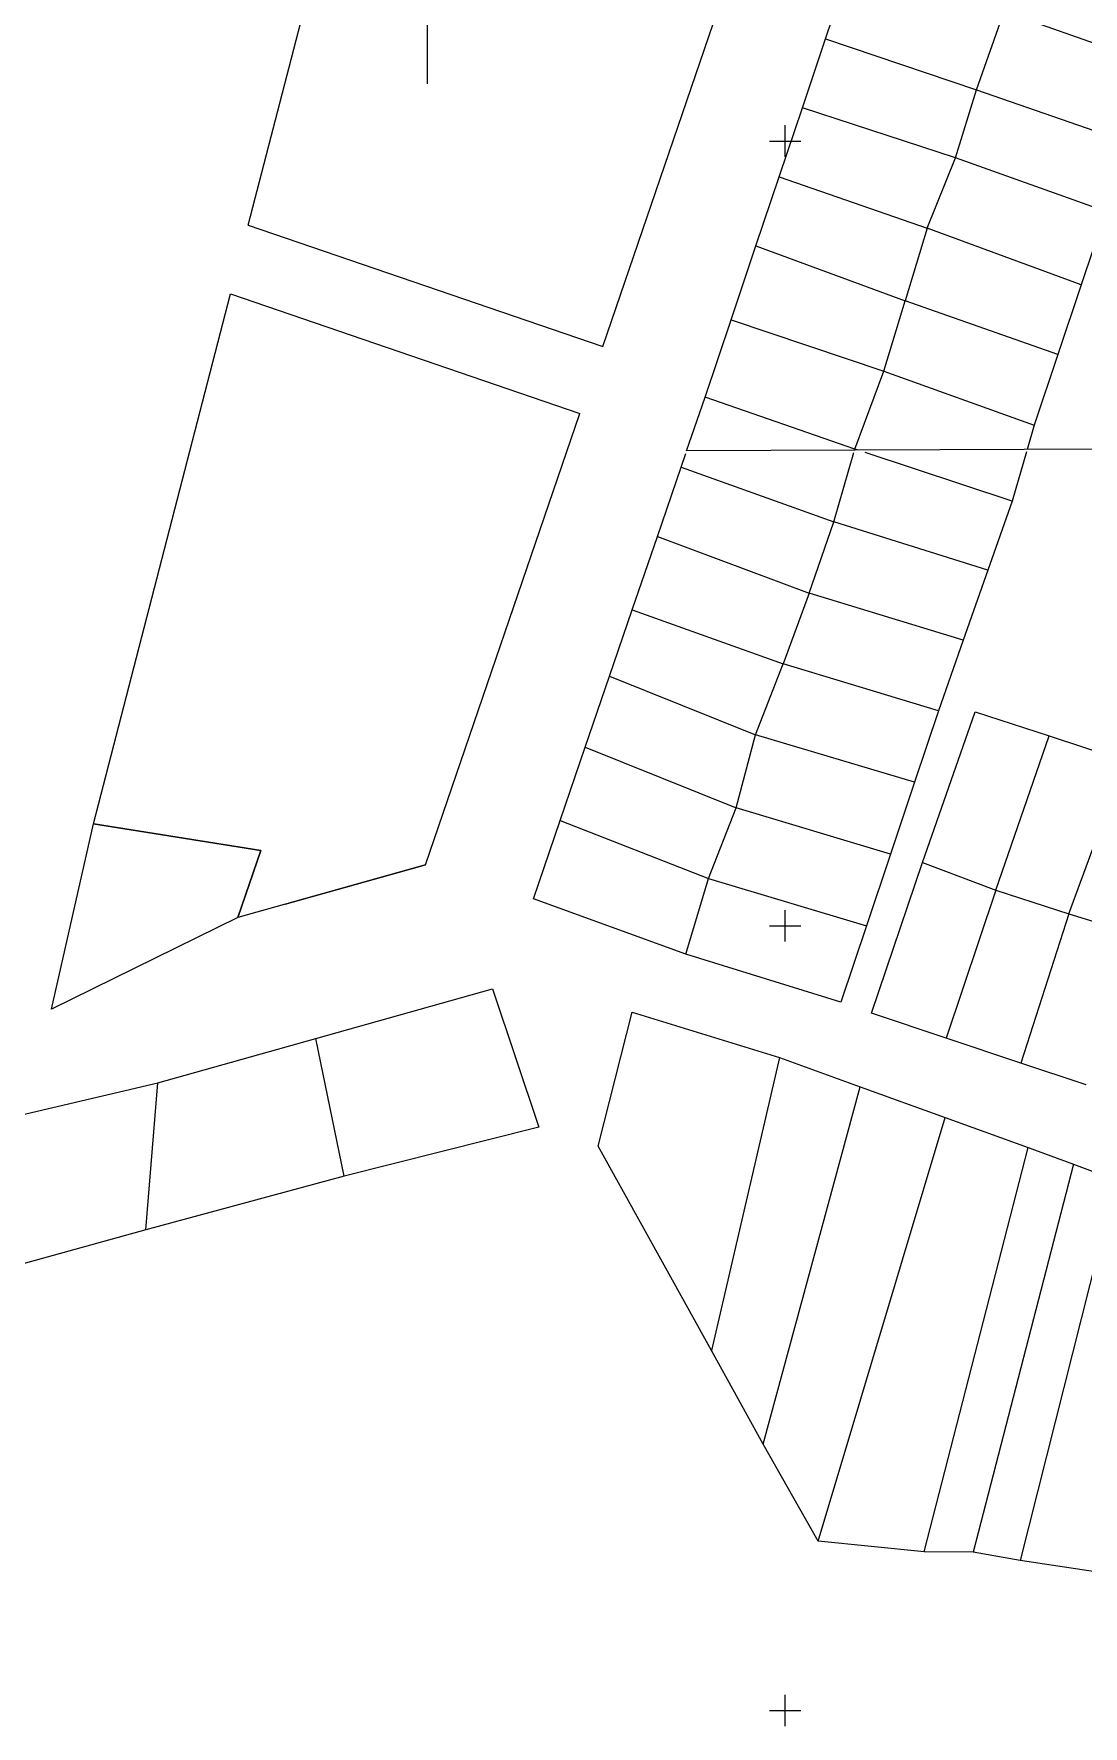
# Model space of a CAD drawing. Header units: metres. Extents: x 619047 to 657292, y 1301217 to 1319844.
# Drawn here: x 649196.1 to 649329.8, y 1319028.3 to 1319243.9 of the extents above; entities that cross this region are included whole.
import ezdxf

# ---------------------------------------------------------------- set-up
doc = ezdxf.new("R2010")
doc.units = ezdxf.units.M
doc.layers.add('42', color=7, linetype='Continuous')
doc.layers.add('5', color=7, linetype='Continuous')
for name, color, linetype, lineweight in [('Nivel 16', 7, 'Continuous', 0), ('Nivel 30', 7, 'Continuous', 0), ('Nivel 5', 7, 'Continuous', 0)]:
    doc.layers.add(name, color=color, linetype=linetype, lineweight=lineweight)

# ---------------------------------------------------------------- blocks, each defined once
blk = doc.blocks.new('COORD')
at = {"layer": '42', "color": 2, "linetype": 'Continuous'}
for p, q in [((0, -2), (0, 2)), ((-2, 0), (2, 0))]:
    blk.add_line(p, q, dxfattribs=at)
blk = doc.blocks.new('COORD$')
at = {"layer": '42', "color": 2, "linetype": 'Continuous'}
blk.add_blockref('COORD', (0, 0), dxfattribs=at)

msp = doc.modelspace()

# ---------------------------------------------------------------- linework, layer by layer
at = {"color": 5, "linetype": 'Continuous', "flags": 128}
for points in [[(649223.4049, 1319219.52243), (649237.34873, 1319273.44382)], [(649203.67578, 1319143.22911), (649221.145, 1319210.7833)], [(649245.97212, 1319138.01889), (649265.66236, 1319195.54223)]]:
    msp.add_lwpolyline(points, dxfattribs=at)
msp.add_lwpolyline([(649222.09321, 1319131.32279), (649198.31184, 1319119.63106), (649203.67578, 1319143.22911), (649225.00789, 1319139.83775)], close=True, dxfattribs=at)
at = {"color": 1, "linetype": 'Continuous', "flags": 128}
for points in [[(649225.00789, 1319139.83775), (649203.67578, 1319143.22911)], [(649222.09321, 1319131.32279), (649225.00789, 1319139.83775)]]:
    msp.add_lwpolyline(points, dxfattribs=at)
at = {"color": 4, "linetype": 'Continuous', "flags": 128}
msp.add_lwpolyline([(649245.97212, 1319138.01889), (649222.09321, 1319131.32279)], dxfattribs=at)
at = {"layer": 'Nivel 16', "color": 7, "linetype": 'Continuous', "lineweight": -3, "flags": 128}
msp.add_lwpolyline([(649580.4589, 1319191.95666), (649580.4589, 1319191.95666), (649279.2789, 1319190.76166)], dxfattribs=at)
at = {"layer": 'Nivel 30', "color": 3, "linetype": 'Continuous', "lineweight": 13}
for p, q in [((649268.57703, 1319204.05719), (649286.56087, 1319256.59544)), ((649296.9949, 1319243.29566), (649300.3929, 1319253.39266)), ((649316.2409, 1319236.78266), (649319.7379, 1319246.76966)), ((649319.7379, 1319246.76966), (649338.9869, 1319239.98866)), ((649294.0369, 1319234.50666), (649296.9949, 1319243.29566)), ((649296.9949, 1319243.29566), (649316.2409, 1319236.78266)), ((649313.5359, 1319228.11466), (649316.2409, 1319236.78266)), ((649316.2409, 1319236.78266), (649335.6459, 1319230.02866)), ((649291.0799, 1319225.71466), (649294.0369, 1319234.50666)), ((649313.5359, 1319228.11466), (649294.0369, 1319234.50666)), ((649309.9489, 1319219.16566), (649313.5359, 1319228.11466)), ((649332.7029, 1319221.26066), (649313.5359, 1319228.11466)), ((649288.1149, 1319216.90466), (649291.0799, 1319225.71466)), ((649291.0799, 1319225.71466), (649309.9489, 1319219.16566)), ((649332.7029, 1319221.26066), (649329.5749, 1319211.93466)), ((649223.4049, 1319219.52243), (649268.57751, 1319204.05703)), ((649309.9489, 1319219.16566), (649307.1349, 1319209.89966)), ((649329.5749, 1319211.93466), (649309.9489, 1319219.16566)), ((649284.9449, 1319207.48566), (649288.1149, 1319216.90466)), ((649288.1149, 1319216.90466), (649307.1349, 1319209.89966)), ((649329.5749, 1319211.93466), (649326.5939, 1319203.04366)), ((649221.145, 1319210.7833), (649265.66236, 1319195.54223)), ((649304.3979, 1319200.92466), (649307.1349, 1319209.89966)), ((649326.5939, 1319203.04366), (649307.1349, 1319209.89966)), ((649281.6309, 1319197.63666), (649284.9449, 1319207.48566)), ((649284.9449, 1319207.48566), (649304.3979, 1319200.92466)), ((649326.5939, 1319203.04366), (649323.5829, 1319194.06766)), ((649300.7069, 1319191.00666), (649304.3979, 1319200.92466)), ((649304.3979, 1319200.92466), (649323.5829, 1319194.06766)), ((649279.2789, 1319190.76166), (649281.6309, 1319197.63666)), ((649300.7069, 1319191.00666), (649281.6309, 1319197.63666)), ((649245.97212, 1319138.01889), (649265.66236, 1319195.54223)), ((649323.5829, 1319194.06766), (649322.6659, 1319190.93366)), ((649278.5759, 1319188.70666), (649279.1739, 1319190.45466)), ((649278.5759, 1319188.70666), (649279.1739, 1319190.45466)), ((649298.0519, 1319181.73566), (649300.5799, 1319190.56166)), ((649298.0519, 1319181.73566), (649300.5799, 1319190.56166)), ((649300.6609, 1319190.84666), (649300.7069, 1319191.00666)), ((649301.1849, 1319190.84866), (649300.7069, 1319191.00666)), ((649320.7479, 1319184.38066), (649302.0309, 1319190.56866)), ((649320.7479, 1319184.38066), (649302.0309, 1319190.56866)), ((649322.5889, 1319190.67166), (649320.7479, 1319184.38066)), ((649322.5889, 1319190.67166), (649320.7479, 1319184.38066)), ((649275.5549, 1319179.88166), (649278.5759, 1319188.70666)), ((649275.5549, 1319179.88166), (649278.5759, 1319188.70666)), ((649278.5759, 1319188.70666), (649298.0519, 1319181.73566)), ((649278.5759, 1319188.70666), (649298.0519, 1319181.73566)), ((649320.7479, 1319184.38066), (649317.6519, 1319175.55166)), ((649320.7479, 1319184.38066), (649317.6519, 1319175.55166)), ((649294.9129, 1319172.63766), (649298.0519, 1319181.73566)), ((649294.9129, 1319172.63766), (649298.0519, 1319181.73566)), ((649317.6519, 1319175.55166), (649298.0519, 1319181.73566)), ((649317.6519, 1319175.55166), (649298.0519, 1319181.73566)), ((649272.3439, 1319170.49666), (649275.5549, 1319179.88166)), ((649272.3439, 1319170.49666), (649275.5549, 1319179.88166)), ((649275.5549, 1319179.88166), (649294.9129, 1319172.63766)), ((649275.5549, 1319179.88166), (649294.9129, 1319172.63766)), ((649317.6519, 1319175.55166), (649314.5249, 1319166.63866)), ((649317.6519, 1319175.55166), (649314.5249, 1319166.63866)), ((649294.9129, 1319172.63766), (649291.5739, 1319163.62566)), ((649294.9129, 1319172.63766), (649291.5739, 1319163.62566)), ((649314.5249, 1319166.63866), (649294.9129, 1319172.63766)), ((649314.5249, 1319166.63866), (649294.9129, 1319172.63766)), ((649269.4539, 1319162.05066), (649272.3439, 1319170.49666)), ((649269.4539, 1319162.05066), (649272.3439, 1319170.49666)), ((649272.3439, 1319170.49666), (649291.5739, 1319163.62566)), ((649272.3439, 1319170.49666), (649291.5739, 1319163.62566)), ((649314.5249, 1319166.63866), (649311.3679, 1319157.63166)), ((649314.5249, 1319166.63866), (649311.3679, 1319157.63166)), ((649266.3589, 1319153.00666), (649269.4539, 1319162.05066)), ((649266.3589, 1319153.00666), (649269.4539, 1319162.05066)), ((649269.4539, 1319162.05066), (649288.0469, 1319154.57166)), ((649269.4539, 1319162.05066), (649288.0469, 1319154.57166)), ((649288.0469, 1319154.57166), (649291.5739, 1319163.62566)), ((649288.0469, 1319154.57166), (649291.5739, 1319163.62566)), ((649311.3679, 1319157.63166), (649291.5739, 1319163.62566)), ((649311.3679, 1319157.63166), (649291.5739, 1319163.62566)), ((649311.3679, 1319157.63166), (649308.3329, 1319148.57266)), ((649311.3679, 1319157.63166), (649308.3329, 1319148.57266)), ((649309.3589, 1319138.32066), (649316.0429, 1319157.53266)), ((649309.3589, 1319138.32066), (649316.0429, 1319157.53266)), ((649316.0429, 1319157.53266), (649325.4729, 1319154.44466)), ((649316.0429, 1319157.53266), (649325.4729, 1319154.44466)), ((649263.1709, 1319143.68766), (649266.3589, 1319153.00666)), ((649263.1709, 1319143.68766), (649266.3589, 1319153.00666)), ((649266.3589, 1319153.00666), (649285.5689, 1319145.27066)), ((649266.3589, 1319153.00666), (649285.5689, 1319145.27066)), ((649285.5689, 1319145.27066), (649288.0469, 1319154.57166)), ((649285.5689, 1319145.27066), (649288.0469, 1319154.57166)), ((649308.3329, 1319148.57266), (649288.0469, 1319154.57166)), ((649308.3329, 1319148.57266), (649288.0469, 1319154.57166)), ((649318.6689, 1319134.79466), (649325.4729, 1319154.44466)), ((649318.6689, 1319134.79466), (649325.4729, 1319154.44466)), ((649325.4729, 1319154.44466), (649335.1489, 1319151.27366)), ((649325.4729, 1319154.44466), (649335.1489, 1319151.27366)), ((649327.9809, 1319131.78866), (649335.1489, 1319151.27366)), ((649327.9809, 1319131.78866), (649335.1489, 1319151.27366)), ((649308.3329, 1319148.57266), (649305.2459, 1319139.36266)), ((649308.3329, 1319148.57266), (649305.2459, 1319139.36266)), ((649282.0739, 1319136.26966), (649285.5689, 1319145.27066)), ((649282.0739, 1319136.26966), (649285.5689, 1319145.27066)), ((649305.2459, 1319139.36266), (649285.5689, 1319145.27066)), ((649305.2459, 1319139.36266), (649285.5689, 1319145.27066)), ((649259.7479, 1319133.68766), (649263.1709, 1319143.68766)), ((649259.7479, 1319133.68766), (649263.1709, 1319143.68766)), ((649263.1709, 1319143.68766), (649282.0739, 1319136.26966)), ((649263.1709, 1319143.68766), (649282.0739, 1319136.26966)), ((649228.10648, 1319133.00902), (649245.97212, 1319138.01889)), ((649305.2459, 1319139.36266), (649302.1989, 1319130.26566)), ((649305.2459, 1319139.36266), (649302.1989, 1319130.26566)), ((649302.8329, 1319119.09966), (649309.3589, 1319138.32066)), ((649302.8329, 1319119.09966), (649309.3589, 1319138.32066)), ((649309.3589, 1319138.32066), (649318.6689, 1319134.79466)), ((649309.3589, 1319138.32066), (649318.6689, 1319134.79466)), ((649279.1739, 1319126.65566), (649282.0739, 1319136.26966)), ((649279.1739, 1319126.65566), (649282.0739, 1319136.26966)), ((649282.0739, 1319136.26966), (649302.1989, 1319130.26566)), ((649282.0739, 1319136.26966), (649302.1989, 1319130.26566)), ((649279.1739, 1319126.65566), (649259.7479, 1319133.68766)), ((649279.1739, 1319126.65566), (649259.7479, 1319133.68766)), ((649318.6689, 1319134.79466), (649312.3409, 1319115.92966)), ((649318.6689, 1319134.79466), (649312.3409, 1319115.92966)), ((649318.6689, 1319134.79466), (649327.9809, 1319131.78866)), ((649318.6689, 1319134.79466), (649327.9809, 1319131.78866)), ((649327.9809, 1319131.78866), (649321.8579, 1319112.75666)), ((649327.9809, 1319131.78866), (649321.8579, 1319112.75666)), ((649327.9809, 1319131.78866), (649336.4989, 1319129.14566)), ((649327.9809, 1319131.78866), (649336.4989, 1319129.14566)), ((649302.1989, 1319130.26566), (649298.9359, 1319120.52466)), ((649302.1989, 1319130.26566), (649298.9359, 1319120.52466)), ((649298.9359, 1319120.52466), (649279.1739, 1319126.65566)), ((649298.9359, 1319120.52466), (649279.1739, 1319126.65566)), ((649232.0219, 1319115.90566), (649254.5489, 1319122.22266)), ((649232.0219, 1319115.90566), (649254.5489, 1319122.22266)), ((649254.5489, 1319122.22266), (649260.4279, 1319104.60566)), ((649254.5489, 1319122.22266), (649260.4279, 1319104.60566)), ((649268.0189, 1319102.18166), (649272.3389, 1319119.23566)), ((649268.0189, 1319102.18166), (649272.3389, 1319119.23566)), ((649272.3389, 1319119.23566), (649291.1079, 1319113.46066)), ((649272.3389, 1319119.23566), (649291.1079, 1319113.46066)), ((649312.3409, 1319115.92966), (649302.8329, 1319119.09966)), ((649312.3409, 1319115.92966), (649302.8329, 1319119.09966)), ((649211.8759, 1319110.25566), (649232.0219, 1319115.90566)), ((649211.8759, 1319110.25566), (649232.0219, 1319115.90566)), ((649235.6299, 1319098.34066), (649232.0219, 1319115.90566)), ((649235.6299, 1319098.34066), (649232.0219, 1319115.90566)), ((649321.8579, 1319112.75666), (649312.3409, 1319115.92966)), ((649321.8579, 1319112.75666), (649312.3409, 1319115.92966)), ((649291.1079, 1319113.46066), (649282.4649, 1319076.13066)), ((649291.1079, 1319113.46066), (649282.4649, 1319076.13066)), ((649291.1079, 1319113.46066), (649301.4009, 1319109.73466)), ((649291.1079, 1319113.46066), (649301.4009, 1319109.73466)), ((649330.1909, 1319109.97766), (649321.8579, 1319112.75666)), ((649330.1909, 1319109.97766), (649321.8579, 1319112.75666)), ((649187.7199, 1319104.58666), (649211.8759, 1319110.25566)), ((649187.7199, 1319104.58666), (649211.8759, 1319110.25566)), ((649210.3319, 1319091.51566), (649211.8759, 1319110.25566)), ((649210.3319, 1319091.51566), (649211.8759, 1319110.25566)), ((649289.0239, 1319064.18066), (649301.4009, 1319109.73466)), ((649289.0239, 1319064.18066), (649301.4009, 1319109.73466)), ((649301.4009, 1319109.73466), (649312.2099, 1319105.82066)), ((649301.4009, 1319109.73466), (649312.2099, 1319105.82066)), ((649296.0419, 1319051.84666), (649312.2099, 1319105.82066)), ((649296.0419, 1319051.84666), (649312.2099, 1319105.82066)), ((649312.2099, 1319105.82066), (649322.8129, 1319101.98266)), ((649312.2099, 1319105.82066), (649322.8129, 1319101.98266)), ((649260.4279, 1319104.60566), (649235.6299, 1319098.34066)), ((649260.4279, 1319104.60566), (649235.6299, 1319098.34066)), ((649282.4649, 1319076.13066), (649268.0189, 1319102.18166)), ((649282.4649, 1319076.13066), (649268.0189, 1319102.18166)), ((649309.5379, 1319050.45966), (649322.8129, 1319101.98266)), ((649309.5379, 1319050.45966), (649322.8129, 1319101.98266)), ((649322.8129, 1319101.98266), (649328.5689, 1319099.85666)), ((649322.8129, 1319101.98266), (649328.5689, 1319099.85666)), ((649328.5689, 1319099.85666), (649315.7799, 1319050.43966)), ((649328.5689, 1319099.85666), (649315.7799, 1319050.43966)), ((649328.5689, 1319099.85666), (649334.0049, 1319097.84766)), ((649328.5689, 1319099.85666), (649334.0049, 1319097.84766)), ((649235.6299, 1319098.34066), (649210.3319, 1319091.51566)), ((649235.6299, 1319098.34066), (649210.3319, 1319091.51566)), ((649334.0049, 1319097.84766), (649321.7849, 1319049.38766)), ((649334.0049, 1319097.84766), (649321.7849, 1319049.38766)), ((649210.3319, 1319091.51566), (649186.5159, 1319084.95166)), ((649210.3319, 1319091.51566), (649186.5159, 1319084.95166)), ((649289.0239, 1319064.18066), (649282.4649, 1319076.13066)), ((649289.0239, 1319064.18066), (649282.4649, 1319076.13066)), ((649296.0419, 1319051.84666), (649289.0239, 1319064.18066)), ((649296.0419, 1319051.84666), (649289.0239, 1319064.18066)), ((649309.5379, 1319050.45966), (649296.0419, 1319051.84666)), ((649309.5379, 1319050.45966), (649296.0419, 1319051.84666)), ((649315.7799, 1319050.43966), (649309.5379, 1319050.45966)), ((649315.7799, 1319050.43966), (649309.5379, 1319050.45966)), ((649321.7849, 1319049.38766), (649315.7799, 1319050.43966)), ((649321.7849, 1319049.38766), (649315.7799, 1319050.43966)), ((649335.5879, 1319047.28166), (649321.7849, 1319049.38766)), ((649335.5879, 1319047.28166), (649321.7849, 1319049.38766))]:
    msp.add_line(p, q, dxfattribs=at)

# ---------------------------------------------------------------- block references
at = {"layer": '42', "color": 2, "linetype": 'Continuous', "xscale": 10, "yscale": 10}
msp.add_blockref('COORD$', (649246.23273, 1319257.54833), dxfattribs=at)
at = {"layer": '5', "color": 2, "linetype": 'Continuous'}
for p in [(649291.8349, 1319230.25866), (649291.8349, 1319130.25866), (649291.8349, 1319030.25866)]:
    msp.add_blockref('COORD', p, dxfattribs=at)
at = {"layer": 'Nivel 5', "color": 2, "linetype": 'Continuous', "lineweight": -3}
for p in [(649291.8349, 1319230.25866), (649291.8349, 1319130.25866), (649291.8349, 1319130.25866), (649291.8349, 1319030.25866), (649291.8349, 1319030.25866)]:
    msp.add_blockref('COORD', p, dxfattribs=at)

doc.saveas('drawing.dxf')
